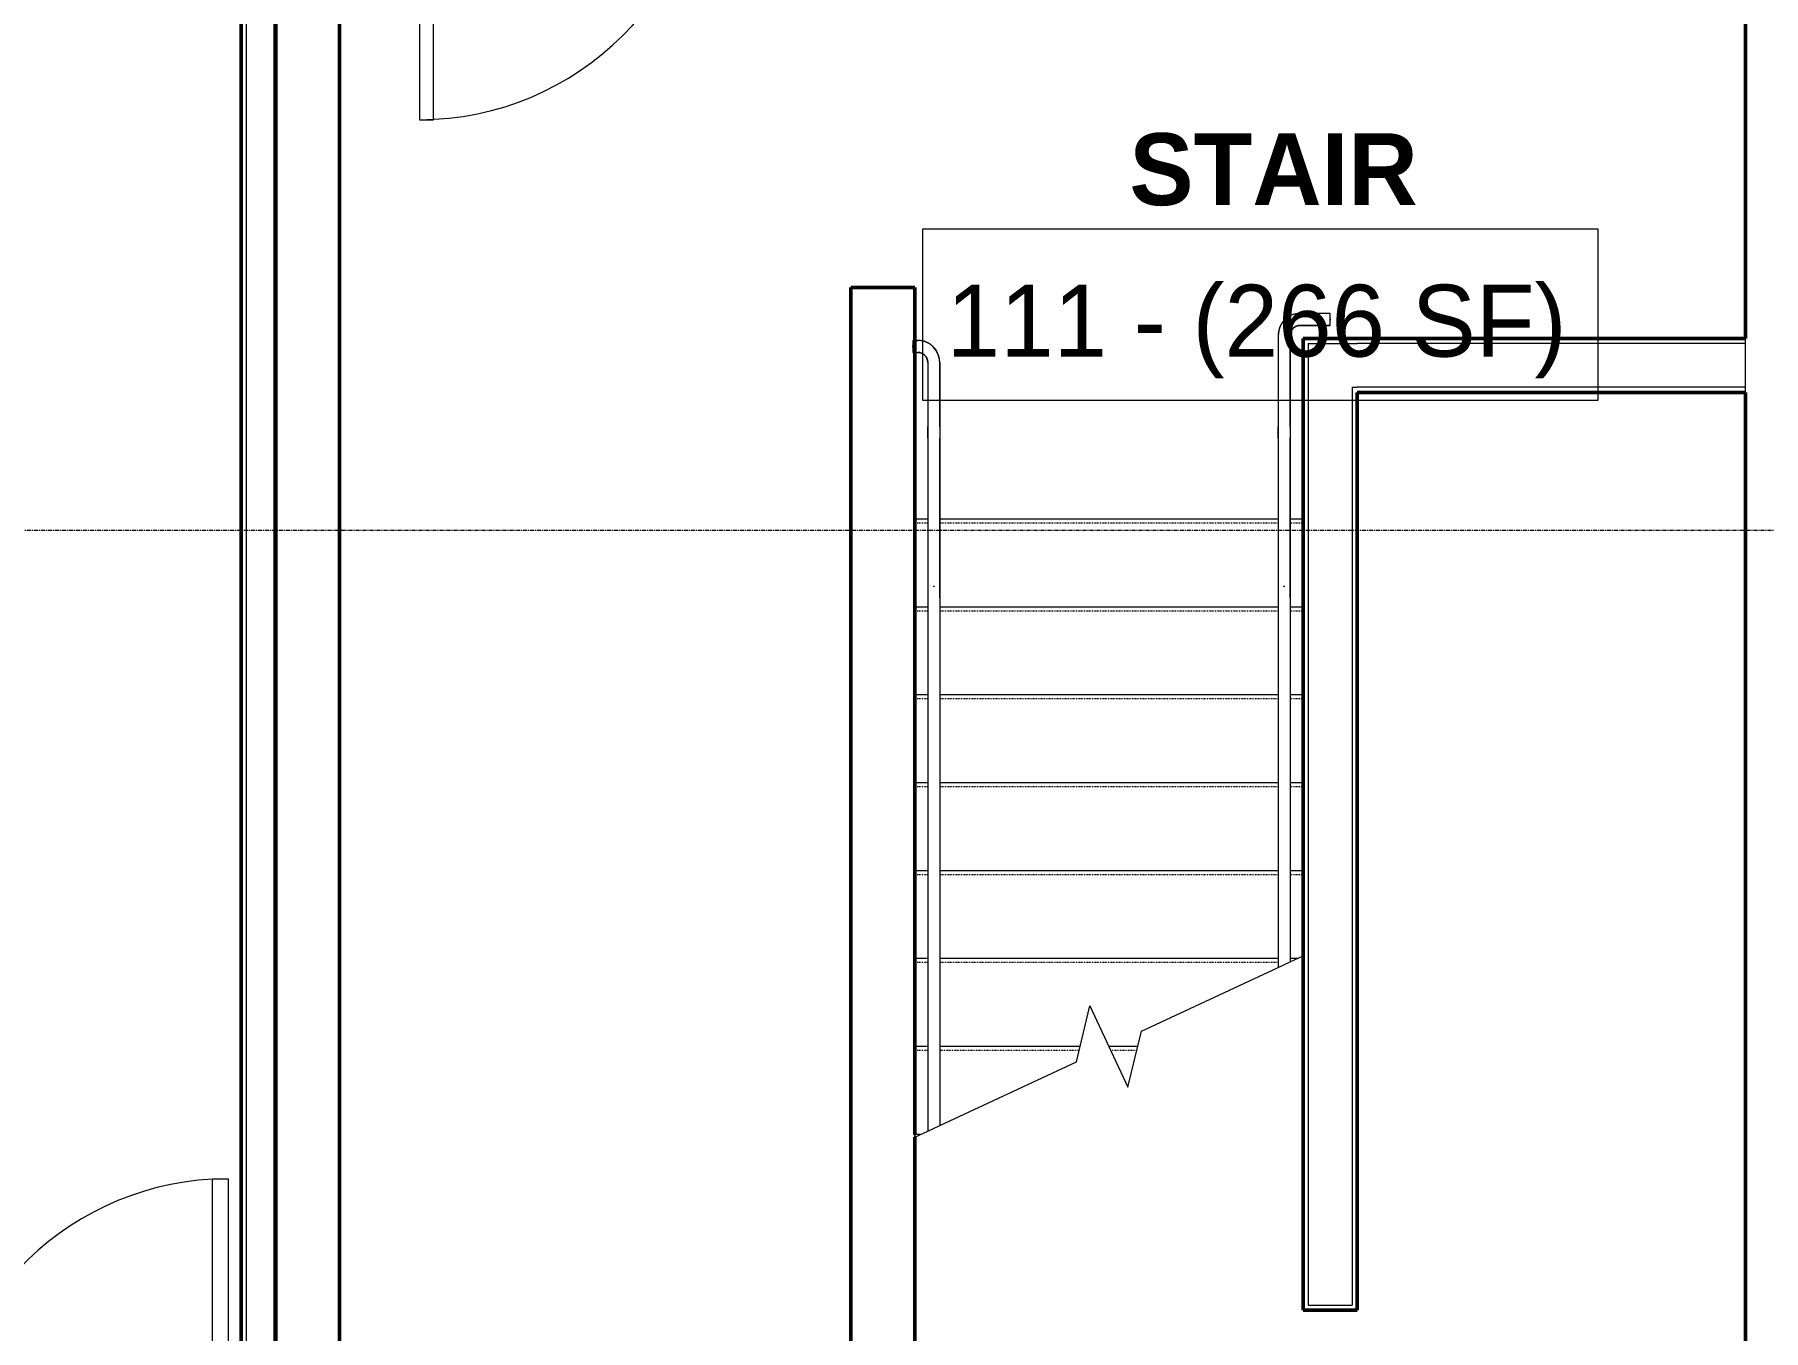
# Model space of a CAD drawing. Header units: inches. Extents: x -4235 to -464, y 9706 to 12425.
# Drawn here: x -2742.5 to -2526.1, y 10067.1 to 10229.2 of the extents above; entities that cross this region are included whole.
import ezdxf

# ---------------------------------------------------------------- set-up
doc = ezdxf.new("R2010")
doc.units = ezdxf.units.IN
doc.header["$MEASUREMENT"] = 0
doc.linetypes.add('Grid Line 1_2_', pattern=[0.875, 0.5, -0.125, 0.125, -0.125])
doc.linetypes.add('Overhead 1_16_', pattern=[0.101562, 0.0625, -0.039062])
for name, color, linetype, lineweight in [('0-1', 7, 'Continuous', 5), ('0-2', 254, 'Continuous', 9), ('A-AREA-IDEN', 2, 'Continuous', 9), ('A-DOOR-1', 7, 'Continuous', 9), ('A-DOOR-2', 90, 'Continuous', 20), ('A-DOOR-FRAM-1', 90, 'Continuous', 20), ('A-FLOR-HRAL-1', 254, 'Continuous', 9), ('A-FLOR-HRAL-2', 7, 'Continuous', 9), ('A-WALL-1', 250, 'Continuous', 50), ('A-WALL-2', 50, 'Continuous', 13), ('A-WALL-3', 10, 'Continuous', 9), ('A-WALL-4', 254, 'Continuous', 9), ('I-WALL-1', 250, 'Continuous', 50), ('I-WALL-2', 10, 'Continuous', 9), ('I-WALL-3', 254, 'Continuous', 9), ('S-GRID-1', 1, 'Grid Line 1_2_', 9), ('S-STRS-1', 10, 'Continuous', 9), ('S-STRS-2', 7, 'Continuous', 9), ('S-STRS-4', 7, 'Overhead 1_16_', 9), ('S-STRS-5', 254, 'Continuous', 9), ('S-STRS-MBND-1', 7, 'Continuous', 9)]:
    doc.layers.add(name, color=color, linetype=linetype, lineweight=lineweight)
doc.styles.add('Century Gothic', font='ufonts.com_century-gothic.ttf', dxfattribs={"height": 9})
doc.styles.add('Century Gothic_B', font='GOTHICB.TTF', dxfattribs={"height": 9})

# ---------------------------------------------------------------- blocks, each defined once
blk = doc.blocks.new('SWING - SINGLE - FLUSH - 36_ x 80_ - OFFSET PIVOT DOOR AT MAGIC PAK AND WASHER_DRYER-3199414-BACKGROUND - 1ST FLOOR')
at = {"layer": 'A-DOOR-1'}
blk.add_arc((18, 2.37), 36.07, 93.1789, 180, dxfattribs=at)
at = {"layer": 'A-DOOR-2'}
for p, q in [((16, 2.37), (16, 38.39)), ((18, 38.39), (16, 38.39)), ((18, 2.37), (18, 38.39)), ((18, 2.37), (16, 2.37))]:
    blk.add_line(p, q, dxfattribs=at)
blk = doc.blocks.new('CTR - 1st Phase - Unit Layouts_rvt-1-BACKGROUND - 1ST FLOOR')
at = {"layer": '0-2'}
blk.add_blockref('SWING - SINGLE - FLUSH - 36_ x 80_ - OFFSET PIVOT DOOR AT MAGIC PAK AND WASHER_DRYER-3199414-BACKGROUND - 1ST FLOOR', (-2736.25, 10047.61), dxfattribs=at)
blk = doc.blocks.new('CTR - 1st Phase - Common Walls_rvt-1-BACKGROUND - 1ST FLOOR')
at = {"layer": 'A-WALL-1'}
for p, q in [((-2716.66, 10261.59), (-2716.66, 10017.09)), ((-2712.29, 10017.09), (-2712.29, 10261.59))]:
    blk.add_line(p, q, dxfattribs=at)
at = {"layer": 'A-WALL-2'}
for p, q in [((-2716.04, 10261.59), (-2716.04, 10017.09)), ((-2712.54, 10261.59), (-2712.54, 10017.09))]:
    blk.add_line(p, q, dxfattribs=at)
at = {"layer": 'A-WALL-3'}
blk.add_line((-2712.29, 10017.09), (-2712.29, 10261.55), dxfattribs=at)
at = {"layer": 'A-WALL-4'}
blk.add_line((-2716.66, 10261.59), (-2716.66, 10050.4), dxfattribs=at)
blk = doc.blocks.new('HOLLOW METAL - STAIR DOOR 3-0 x 7-0-2453423-BACKGROUND - 1ST FLOOR')
at = {"layer": 'A-DOOR-1'}
blk.add_arc((18, 3.25), 36, 90, 180, dxfattribs=at)
at = {"layer": 'A-DOOR-2'}
for p, q in [((18, 39.25), (16.25, 39.25)), ((16.25, 39.25), (16.25, 3.25)), ((18, 3.25), (18, 39.25)), ((16.25, 3.25), (18, 3.25))]:
    blk.add_line(p, q, dxfattribs=at)
at = {"layer": 'A-DOOR-FRAM-1'}
for p, q in [((-18, 3.25), (-20, 3.25)), ((-20, 3.25), (-20, -2.5)), ((-18, 1.3125), (-18, 3.25)), ((18, 3.25), (18, 1.3125)), ((20, 3.25), (18, 3.25)), ((20, -2.5), (20, 3.25)), ((-17.375, 1.3125), (-18, 1.3125)), ((-17.375, -0.5625), (-17.375, 1.3125)), ((18, 1.3125), (17.375, 1.3125)), ((17.375, 1.3125), (17.375, -0.5625)), ((-18, -2.5), (-18, -0.5625)), ((-18, -0.5625), (-17.375, -0.5625)), ((17.375, -0.5625), (18, -0.5625)), ((18, -0.5625), (18, -2.5)), ((-20, -2.5), (-18, -2.5)), ((18, -2.5), (20, -2.5))]:
    blk.add_line(p, q, dxfattribs=at)
blk = doc.blocks.new('Top Rail Type - Top Rail_Internal_-2424573-BACKGROUND - 1ST FLOOR')
at = {"layer": 'A-FLOR-HRAL-1'}
for p, q in [((-2632.32, 10190.96), (-2632.57, 10190.96)), ((-2632.57, 10190.12), (-2632.57, 10190.31)), ((-2632.57, 10189.46), (-2632.32, 10189.46))]:
    blk.add_line(p, q, dxfattribs=at)
at = {"layer": 'A-FLOR-HRAL-2'}
for p, q in [((-2631.95, 10190.96), (-2632.32, 10190.96)), ((-2632.32, 10189.46), (-2631.95, 10189.46)), ((-2630.7, 10188.21), (-2630.7, 10180.16)), ((-2629.2, 10180.16), (-2629.2, 10188.21)), ((-2630.7, 10178.71), (-2630.7, 10158.75)), ((-2629.2, 10158.75), (-2629.2, 10178.71)), ((-2629.87, 10160.17), (-2630.03, 10160.17))]:
    blk.add_line(p, q, dxfattribs=at)
at = {"layer": 'A-FLOR-HRAL-2', "flags": 128}
for points in [[(-2629.2, 10188.21), (-2629.2, 10188.32), (-2629.21, 10188.43), (-2629.22, 10188.54), (-2629.23, 10188.65), (-2629.25, 10188.76), (-2629.28, 10188.87), (-2629.31, 10188.97), (-2629.34, 10189.08), (-2629.38, 10189.18), (-2629.42, 10189.29), (-2629.46, 10189.39), (-2629.51, 10189.48), (-2629.56, 10189.58), (-2629.62, 10189.68), (-2629.68, 10189.77), (-2629.74, 10189.86), (-2629.81, 10189.94), (-2629.88, 10190.03), (-2629.96, 10190.11), (-2630.03, 10190.19), (-2630.11, 10190.26), (-2630.2, 10190.33), (-2630.28, 10190.4), (-2630.37, 10190.47), (-2630.46, 10190.53), (-2630.56, 10190.59), (-2630.65, 10190.64), (-2630.75, 10190.69), (-2630.85, 10190.74), (-2630.95, 10190.78), (-2631.06, 10190.82), (-2631.16, 10190.85), (-2631.27, 10190.88), (-2631.37, 10190.9), (-2631.48, 10190.92), (-2631.59, 10190.94), (-2631.7, 10190.95), (-2631.81, 10190.96), (-2631.92, 10190.96), (-2631.95, 10190.96)], [(-2631.95, 10189.46), (-2631.9, 10189.46), (-2631.85, 10189.46), (-2631.8, 10189.46), (-2631.75, 10189.45), (-2631.7, 10189.44), (-2631.65, 10189.43), (-2631.6, 10189.42), (-2631.56, 10189.4), (-2631.51, 10189.38), (-2631.46, 10189.37), (-2631.42, 10189.35), (-2631.37, 10189.32), (-2631.33, 10189.3), (-2631.28, 10189.27), (-2631.24, 10189.25), (-2631.2, 10189.22), (-2631.16, 10189.19), (-2631.12, 10189.15), (-2631.09, 10189.12), (-2631.05, 10189.09), (-2631.02, 10189.05), (-2630.99, 10189.01), (-2630.95, 10188.97), (-2630.92, 10188.93), (-2630.9, 10188.89), (-2630.87, 10188.85), (-2630.85, 10188.8), (-2630.82, 10188.76), (-2630.8, 10188.71), (-2630.78, 10188.67), (-2630.77, 10188.62), (-2630.75, 10188.57), (-2630.74, 10188.52), (-2630.73, 10188.48), (-2630.72, 10188.43), (-2630.71, 10188.38), (-2630.7, 10188.33), (-2630.7, 10188.28), (-2630.7, 10188.23), (-2630.7, 10188.21)], [(-2630.7, 10178.71), (-2630.7, 10178.81), (-2630.7, 10178.9), (-2630.7, 10179), (-2630.7, 10179.1), (-2630.7, 10179.21), (-2630.7, 10179.31), (-2630.7, 10179.41), (-2630.7, 10179.52), (-2630.7, 10179.63), (-2630.7, 10179.74), (-2630.7, 10179.85), (-2630.7, 10179.96), (-2630.7, 10180.07), (-2630.7, 10180.16)], [(-2629.2, 10180.16), (-2629.2, 10180.05), (-2629.2, 10179.94), (-2629.2, 10179.83), (-2629.2, 10179.72), (-2629.2, 10179.61), (-2629.2, 10179.5), (-2629.2, 10179.4), (-2629.2, 10179.29), (-2629.2, 10179.19), (-2629.2, 10179.09), (-2629.2, 10178.99), (-2629.2, 10178.89), (-2629.2, 10178.79), (-2629.2, 10178.71)]]:
    blk.add_lwpolyline(points, dxfattribs=at)
blk = doc.blocks.new('Top Rail Type - Top Rail_Internal_-V167-BACKGROUND - 1ST FLOOR')
at = {"layer": 'A-FLOR-HRAL-1'}
for p, q in [((-2632.57, 10190.96), (-2632.57, 10189.46)), ((-2632.57, 10190.96), (-2632.32, 10190.96)), ((-2632.57, 10189.46), (-2632.32, 10189.46))]:
    blk.add_line(p, q, dxfattribs=at)
at = {"layer": 'A-FLOR-HRAL-2'}
for p, q in [((-2632.32, 10190.96), (-2631.95, 10190.96)), ((-2632.32, 10189.46), (-2631.95, 10189.46)), ((-2630.7, 10188.21), (-2630.7, 10180.16)), ((-2629.2, 10188.21), (-2629.2, 10180.16)), ((-2630.7, 10180.16), (-2630.7, 10179.11)), ((-2630.7, 10179.11), (-2630.7, 10092.01)), ((-2629.2, 10180.16), (-2629.2, 10179.11)), ((-2629.2, 10179.11), (-2629.2, 10092.71)), ((-2630.7, 10092.01), (-2629.2, 10092.71))]:
    blk.add_line(p, q, dxfattribs=at)
for radius, start in [(2.75, 0), (1.25, 360)]:
    blk.add_arc((-2631.95, 10188.21), radius, start, 90, dxfattribs=at)
blk = doc.blocks.new('Top Rail Type - Top Rail_Internal_-2424575-BACKGROUND - 1ST FLOOR')
at = {"layer": 'A-FLOR-HRAL-2'}
for p, q in [((-2580.32, 10194.34), (-2584.07, 10194.34)), ((-2584.07, 10192.84), (-2580.32, 10192.84)), ((-2580.32, 10193.68), (-2580.32, 10193.5)), ((-2586.82, 10191.59), (-2586.82, 10180.16)), ((-2585.32, 10180.16), (-2585.32, 10191.59)), ((-2586.82, 10178.71), (-2586.82, 10158.75)), ((-2585.32, 10158.75), (-2585.32, 10178.71)), ((-2586, 10160.17), (-2586.15, 10160.17))]:
    blk.add_line(p, q, dxfattribs=at)
at = {"layer": 'A-FLOR-HRAL-2', "flags": 128}
for points in [[(-2584.07, 10194.34), (-2584.18, 10194.34), (-2584.29, 10194.33), (-2584.4, 10194.32), (-2584.51, 10194.3), (-2584.62, 10194.28), (-2584.73, 10194.26), (-2584.83, 10194.23), (-2584.94, 10194.2), (-2585.04, 10194.16), (-2585.14, 10194.12), (-2585.25, 10194.08), (-2585.34, 10194.03), (-2585.44, 10193.98), (-2585.53, 10193.92), (-2585.63, 10193.86), (-2585.72, 10193.8), (-2585.8, 10193.73), (-2585.89, 10193.66), (-2585.97, 10193.58), (-2586.05, 10193.51), (-2586.12, 10193.42), (-2586.19, 10193.34), (-2586.26, 10193.26), (-2586.33, 10193.17), (-2586.39, 10193.08), (-2586.45, 10192.98), (-2586.5, 10192.89), (-2586.55, 10192.79), (-2586.59, 10192.69), (-2586.64, 10192.59), (-2586.67, 10192.48), (-2586.71, 10192.38), (-2586.74, 10192.27), (-2586.76, 10192.16), (-2586.78, 10192.06), (-2586.8, 10191.95), (-2586.81, 10191.84), (-2586.82, 10191.73), (-2586.82, 10191.62), (-2586.82, 10191.59)], [(-2585.32, 10191.59), (-2585.32, 10191.64), (-2585.32, 10191.69), (-2585.31, 10191.74), (-2585.31, 10191.79), (-2585.3, 10191.84), (-2585.29, 10191.89), (-2585.28, 10191.93), (-2585.26, 10191.98), (-2585.24, 10192.03), (-2585.23, 10192.08), (-2585.2, 10192.12), (-2585.18, 10192.17), (-2585.16, 10192.21), (-2585.13, 10192.25), (-2585.11, 10192.3), (-2585.08, 10192.34), (-2585.05, 10192.38), (-2585.01, 10192.41), (-2584.98, 10192.45), (-2584.94, 10192.49), (-2584.91, 10192.52), (-2584.87, 10192.55), (-2584.83, 10192.58), (-2584.79, 10192.61), (-2584.75, 10192.64), (-2584.71, 10192.67), (-2584.66, 10192.69), (-2584.62, 10192.71), (-2584.57, 10192.74), (-2584.53, 10192.75), (-2584.48, 10192.77), (-2584.43, 10192.79), (-2584.38, 10192.8), (-2584.34, 10192.81), (-2584.29, 10192.82), (-2584.24, 10192.83), (-2584.19, 10192.83), (-2584.14, 10192.84), (-2584.09, 10192.84), (-2584.07, 10192.84)], [(-2586.82, 10178.71), (-2586.82, 10178.81), (-2586.82, 10178.9), (-2586.82, 10179), (-2586.82, 10179.1), (-2586.82, 10179.21), (-2586.82, 10179.31), (-2586.82, 10179.41), (-2586.82, 10179.52), (-2586.82, 10179.63), (-2586.82, 10179.74), (-2586.82, 10179.85), (-2586.82, 10179.96), (-2586.82, 10180.07), (-2586.82, 10180.16)], [(-2585.32, 10180.16), (-2585.32, 10180.05), (-2585.32, 10179.94), (-2585.32, 10179.83), (-2585.32, 10179.72), (-2585.32, 10179.61), (-2585.32, 10179.5), (-2585.32, 10179.4), (-2585.32, 10179.29), (-2585.32, 10179.19), (-2585.32, 10179.09), (-2585.32, 10178.99), (-2585.32, 10178.89), (-2585.32, 10178.79), (-2585.32, 10178.71)]]:
    blk.add_lwpolyline(points, dxfattribs=at)
blk = doc.blocks.new('Top Rail Type - Top Rail_Internal_-V168-BACKGROUND - 1ST FLOOR')
at = {"layer": 'A-FLOR-HRAL-2'}
for p, q in [((-2580.32, 10194.34), (-2584.07, 10194.34)), ((-2580.32, 10192.84), (-2580.32, 10194.34)), ((-2580.32, 10192.84), (-2584.07, 10192.84)), ((-2586.82, 10191.59), (-2586.82, 10180.16)), ((-2585.32, 10191.59), (-2585.32, 10180.16)), ((-2586.82, 10180.16), (-2586.82, 10179.11)), ((-2586.82, 10179.11), (-2586.82, 10112.47)), ((-2585.32, 10180.16), (-2585.32, 10179.11)), ((-2585.32, 10179.11), (-2585.32, 10113.17)), ((-2586.82, 10112.47), (-2585.32, 10113.17))]:
    blk.add_line(p, q, dxfattribs=at)
for radius in [2.75, 1.25]:
    blk.add_arc((-2584.07, 10191.59), radius, 90, 180, dxfattribs=at)
blk = doc.blocks.new('CTR - 1st Phase -Stairs _ Elevators_rvt-1-BACKGROUND - 1ST FLOOR')
at = {"layer": 'A-WALL-1'}
for p, q in [((-2712.32, 10253.59), (-2712.32, 10013.59)), ((-2704.32, 10021.59), (-2704.32, 10253.59)), ((-2528.32, 10253.59), (-2528.32, 10191.21)), ((-2632.32, 10197.59), (-2640.32, 10197.59)), ((-2640.32, 10197.59), (-2640.32, 10021.59)), ((-2632.32, 10091.59), (-2632.32, 10197.59)), ((-2528.32, 10184.46), (-2528.32, 10021.59)), ((-2632.32, 10021.59), (-2632.32, 10091.25))]:
    blk.add_line(p, q, dxfattribs=at)
at = {"layer": 'A-WALL-2'}
for p, q in [((-2583.07, 10190.59), (-2583.07, 10070.21)), ((-2583.07, 10190.59), (-2577.57, 10190.59)), ((-2577.57, 10190.59), (-2576.95, 10190.59)), ((-2528.32, 10190.59), (-2576.95, 10190.59)), ((-2528.32, 10190.59), (-2528.32, 10191.21)), ((-2528.32, 10185.09), (-2528.32, 10190.59)), ((-2577.57, 10185.09), (-2577.57, 10070.21)), ((-2577.57, 10185.09), (-2576.95, 10185.09)), ((-2528.32, 10185.09), (-2576.95, 10185.09)), ((-2528.32, 10184.46), (-2528.32, 10185.09)), ((-2583.07, 10070.21), (-2577.57, 10070.21))]:
    blk.add_line(p, q, dxfattribs=at)
at = {"layer": 'A-WALL-3'}
for p, q in [((-2712.32, 10253.59), (-2712.32, 10017.76)), ((-2632.32, 10101.59), (-2632.32, 10168.59)), ((-2632.32, 10091.25), (-2632.32, 10101.59)), ((-2632.32, 10045.59), (-2632.32, 10091.25))]:
    blk.add_line(p, q, dxfattribs=at)
at = {"layer": 'A-WALL-4'}
for p, q in [((-2704.32, 10021.59), (-2704.32, 10253.59)), ((-2528.32, 10253.59), (-2528.32, 10191.21)), ((-2640.32, 10197.59), (-2632.32, 10197.59)), ((-2640.32, 10197.59), (-2640.32, 10021.59)), ((-2632.32, 10190.96), (-2632.32, 10197.59)), ((-2632.32, 10168.59), (-2632.32, 10189.46)), ((-2528.32, 10184.46), (-2528.32, 10021.59))]:
    blk.add_line(p, q, dxfattribs=at)
at = {"layer": 'I-WALL-1'}
for p, q in [((-2583.07, 10191.21), (-2583.7, 10191.21)), ((-2583.7, 10191.21), (-2583.7, 10069.59)), ((-2576.95, 10191.21), (-2583.07, 10191.21)), ((-2528.32, 10191.21), (-2576.95, 10191.21)), ((-2576.95, 10069.59), (-2576.95, 10184.46)), ((-2576.95, 10184.46), (-2528.32, 10184.46)), ((-2583.7, 10069.59), (-2583.07, 10069.59)), ((-2583.07, 10069.59), (-2577.57, 10069.59)), ((-2577.57, 10069.59), (-2576.95, 10069.59))]:
    blk.add_line(p, q, dxfattribs=at)
at = {"layer": 'I-WALL-2'}
blk.add_line((-2583.7, 10124.59), (-2583.7, 10113.93), dxfattribs=at)
at = {"layer": 'I-WALL-3'}
for p, q in [((-2583.7, 10191.21), (-2576.95, 10191.21)), ((-2583.7, 10191.21), (-2583.7, 10168.59)), ((-2528.32, 10191.21), (-2576.95, 10191.21)), ((-2576.95, 10069.59), (-2576.95, 10184.46)), ((-2576.95, 10184.46), (-2528.32, 10184.46)), ((-2583.7, 10113.93), (-2583.7, 10069.59)), ((-2576.95, 10069.59), (-2583.7, 10069.59))]:
    blk.add_line(p, q, dxfattribs=at)
at = {"layer": 'S-STRS-1'}
blk.add_line((-2632.32, 10101.59), (-2632.32, 10091.59), dxfattribs=at)
at = {"layer": 'S-STRS-2'}
for p, q in [((-2630.7, 10168.59), (-2632.32, 10168.59)), ((-2586.82, 10168.59), (-2629.2, 10168.59)), ((-2583.7, 10168.59), (-2585.32, 10168.59)), ((-2630.7, 10157.59), (-2632.32, 10157.59)), ((-2586.82, 10157.59), (-2629.2, 10157.59)), ((-2583.7, 10157.59), (-2585.32, 10157.59)), ((-2630.7, 10146.59), (-2632.32, 10146.59)), ((-2586.82, 10146.59), (-2629.2, 10146.59)), ((-2583.7, 10146.59), (-2585.32, 10146.59)), ((-2630.7, 10135.59), (-2632.32, 10135.59)), ((-2586.82, 10135.59), (-2629.2, 10135.59)), ((-2583.7, 10135.59), (-2585.32, 10135.59)), ((-2630.7, 10124.59), (-2632.32, 10124.59)), ((-2586.82, 10124.59), (-2629.2, 10124.59)), ((-2583.7, 10124.59), (-2585.32, 10124.59)), ((-2630.7, 10113.59), (-2632.32, 10113.59)), ((-2586.82, 10113.59), (-2629.2, 10113.59)), ((-2584.42, 10113.59), (-2585.32, 10113.59)), ((-2630.7, 10102.59), (-2632.32, 10102.59)), ((-2611.63, 10102.59), (-2629.2, 10102.59)), ((-2604.4, 10102.59), (-2608.01, 10102.59)), ((-2632.32, 10091.59), (-2632.32, 10091.25)), ((-2631.6, 10091.59), (-2632.32, 10091.59))]:
    blk.add_line(p, q, dxfattribs=at)
at = {"layer": 'S-STRS-4'}
for p, q in [((-2630.7, 10168.09), (-2632.32, 10168.09)), ((-2586.82, 10168.09), (-2629.2, 10168.09)), ((-2583.7, 10168.09), (-2585.32, 10168.09)), ((-2630.7, 10157.09), (-2632.32, 10157.09)), ((-2586.82, 10157.09), (-2629.2, 10157.09)), ((-2583.7, 10157.09), (-2585.32, 10157.09)), ((-2630.7, 10146.09), (-2632.32, 10146.09)), ((-2586.82, 10146.09), (-2629.2, 10146.09)), ((-2583.7, 10146.09), (-2585.32, 10146.09)), ((-2630.7, 10135.09), (-2632.32, 10135.09)), ((-2586.82, 10135.09), (-2629.2, 10135.09)), ((-2583.7, 10135.09), (-2585.32, 10135.09)), ((-2630.7, 10124.09), (-2632.32, 10124.09)), ((-2586.82, 10124.09), (-2629.2, 10124.09)), ((-2583.7, 10124.09), (-2585.32, 10124.09)), ((-2630.7, 10113.09), (-2632.32, 10113.09)), ((-2586.82, 10113.09), (-2629.2, 10113.09)), ((-2630.7, 10102.09), (-2632.32, 10102.09)), ((-2611.75, 10102.09), (-2629.2, 10102.09)), ((-2604.52, 10102.09), (-2607.78, 10102.09))]:
    blk.add_line(p, q, dxfattribs=at)
at = {"layer": 'S-STRS-5'}
for p, q in [((-2632.32, 10168.59), (-2632.32, 10157.59)), ((-2583.7, 10168.59), (-2583.7, 10157.59)), ((-2632.32, 10157.59), (-2632.32, 10146.59)), ((-2583.7, 10157.59), (-2583.7, 10146.59)), ((-2632.32, 10146.59), (-2632.32, 10135.59)), ((-2583.7, 10146.59), (-2583.7, 10135.59)), ((-2632.32, 10135.59), (-2632.32, 10124.59)), ((-2583.7, 10135.59), (-2583.7, 10124.59)), ((-2632.32, 10124.59), (-2632.32, 10113.59)), ((-2583.7, 10124.59), (-2583.7, 10113.93)), ((-2632.32, 10113.59), (-2632.32, 10102.59)), ((-2632.32, 10102.59), (-2632.32, 10101.59))]:
    blk.add_line(p, q, dxfattribs=at)
at = {"layer": 'S-STRS-MBND-1'}
for p, q in [((-2585.32, 10113.17), (-2583.7, 10113.93)), ((-2603.93, 10104.49), (-2586.82, 10112.47)), ((-2612.09, 10100.69), (-2610.39, 10107.69)), ((-2610.39, 10107.69), (-2605.63, 10097.49)), ((-2605.63, 10097.49), (-2603.93, 10104.49)), ((-2629.2, 10092.71), (-2612.09, 10100.69)), ((-2632.32, 10091.25), (-2630.7, 10092.01))]:
    blk.add_line(p, q, dxfattribs=at)
at = {"layer": '0-2', "rotation": 180}
blk.add_blockref('HOLLOW METAL - STAIR DOOR 3-0 x 7-0-2453423-BACKGROUND - 1ST FLOOR', (-2676.32, 10257.84), dxfattribs=at)
at = {"layer": '0-2'}
for name in ['Top Rail Type - Top Rail_Internal_-2424575-BACKGROUND - 1ST FLOOR', 'Top Rail Type - Top Rail_Internal_-V168-BACKGROUND - 1ST FLOOR', 'Top Rail Type - Top Rail_Internal_-2424573-BACKGROUND - 1ST FLOOR', 'Top Rail Type - Top Rail_Internal_-V167-BACKGROUND - 1ST FLOOR']:
    blk.add_blockref(name, (0, 0), dxfattribs=at)

msp = doc.modelspace()

# ---------------------------------------------------------------- linework, layer by layer
at = {"layer": 'A-AREA-IDEN', "flags": 128}
msp.add_lwpolyline([(-2631.32, 10204.93), (-2546.82, 10204.93), (-2546.82, 10183.43), (-2631.32, 10183.43)], close=True, dxfattribs=at)
at = {"layer": 'S-GRID-1'}
msp.add_line((-464.45, 10167.19), (-4185.7, 10167.19), dxfattribs=at)

# ---------------------------------------------------------------- block references
at = {"layer": '0-1'}
for name in ['CTR - 1st Phase -Stairs _ Elevators_rvt-1-BACKGROUND - 1ST FLOOR', 'CTR - 1st Phase - Unit Layouts_rvt-1-BACKGROUND - 1ST FLOOR', 'CTR - 1st Phase - Common Walls_rvt-1-BACKGROUND - 1ST FLOOR']:
    msp.add_blockref(name, (0, 0), dxfattribs=at)

# ---------------------------------------------------------------- texts
at = {"layer": 'A-AREA-IDEN', "char_height": 9, "attachment_point": 1}
for s, insert, width, style in [('STAIR', (-2605.45, 10216.89), 39.39, 'Century Gothic_B'), ('111 - (266 SF)', (-2628.32, 10197.93), 94.839, 'Century Gothic')]:
    msp.add_mtext(s, dxfattribs=dict(at, insert=insert, width=width, style=style))

doc.saveas('drawing.dxf')
